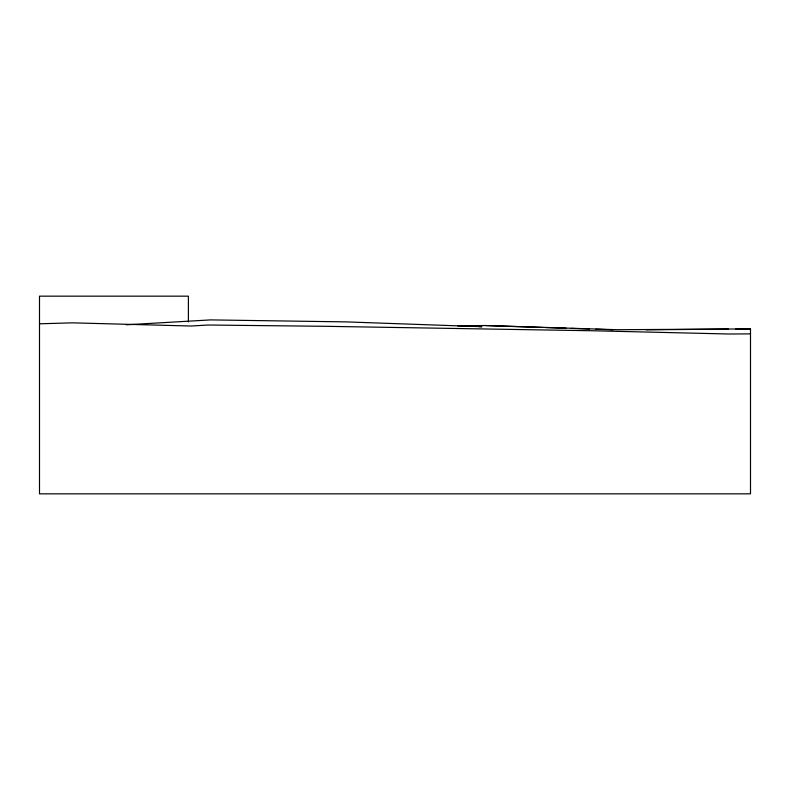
<?xml version="1.0" encoding="UTF-8"?>
<svg xmlns="http://www.w3.org/2000/svg" width="790" height="790" viewBox="0 0 790 790"><rect width="100%" height="100%" fill="white"/><g stroke="black" fill="none" stroke-linecap="round" stroke-linejoin="round"><path stroke-width="1.19" d="M126.321 324.789L210.634 319.901L346.277 321.895L481.92 326.695L479.461 326.714M39.5 323.801L72.473 322.843L190.933 326.023L208.145 325.016L325.47 326.31L594.554 330.803L729.091 334.012L750.5 333.874M457.647 325.875L484.774 325.519L617.563 329.716L750.5 328.897L750.5 493.839L39.5 493.839L39.5 296.161L188.395 296.161L188.395 321.974M646.19 329.825L728.41 329.104M735.776 329.035L750.5 328.907M484.774 325.519L542.73 327.455M545.199 327.544L566.163 328.245M571.091 328.403L589.587 329.025M595.759 329.233L613.02 329.805"/></g></svg>
